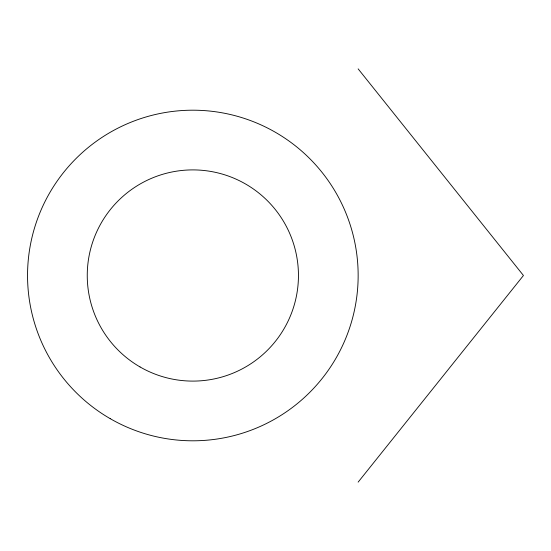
<?xml version="1.0" encoding="UTF-8"?>
<svg xmlns="http://www.w3.org/2000/svg" width="551" height="551" viewBox="0 0 551 551"><rect width="100%" height="100%" fill="white"/><g stroke="black" fill="none" stroke-linecap="round" stroke-linejoin="round"><path stroke-width="0.83" d="M358.15 482.125L523.45 275.5L358.15 68.875M110.2 418.657A165.3 165.3 0 0 0 358.15 275.5A165.3 165.3 0 0 0 110.2 132.343A165.3 165.3 0 0 0 110.2 418.657M140.05 366.952A105.599 105.599 0 0 0 298.449 275.5A105.599 105.599 0 0 0 140.05 184.048A105.599 105.599 0 0 0 140.05 366.952"/></g></svg>
